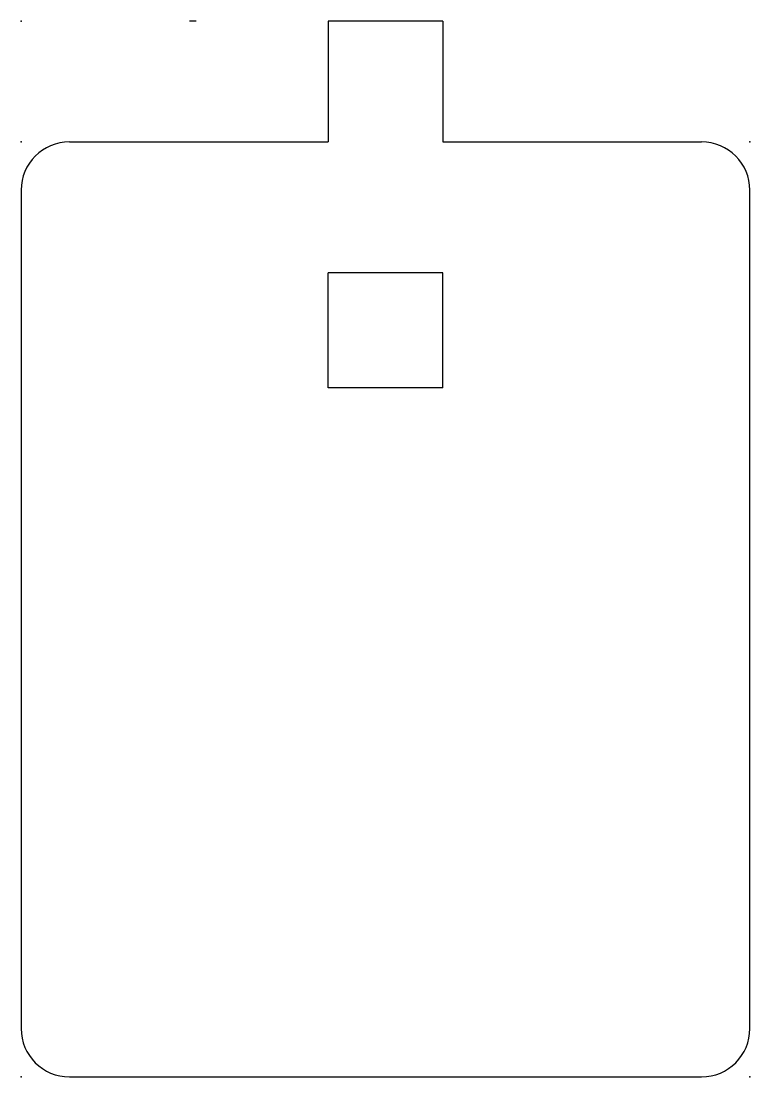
# Model space of a CAD drawing. Header units: centimetres. Extents: x 0 to 6.04, y 0 to 8.74.
import ezdxf

# ---------------------------------------------------------------- set-up
doc = ezdxf.new("R2010")
doc.units = ezdxf.units.CM
doc.header["$MEASUREMENT"] = 0
doc.layers.add('a_card v4_Sketch1', color=7, linetype='Continuous')

msp = doc.modelspace()

# ---------------------------------------------------------------- linework, layer by layer
at = {"layer": 'a_card v4_Sketch1'}
for p, q in [((1.4497, 8.739), (1.3935, 8.739)), ((2.5425, 8.739), (2.5425, 7.739)), ((3.4925, 8.739), (2.5425, 8.739)), ((3.4925, 8.739), (3.4925, 7.739)), ((0.4, 7.739), (2.5425, 7.739)), ((3.4925, 7.739), (5.635, 7.739)), ((0, 7.339), (0, 0.4)), ((6.035, 0.4), (6.035, 7.339)), ((2.5425, 6.1794), (2.5425, 6.6544)), ((3.4925, 6.6544), (2.5425, 6.6544)), ((3.4925, 6.1794), (3.4925, 6.6544)), ((2.5425, 5.7044), (2.5425, 6.1794)), ((3.4925, 5.7044), (3.4925, 6.1794)), ((3.4925, 5.7044), (2.5425, 5.7044)), ((0.4, 0), (5.635, 0))]:
    msp.add_line(p, q, dxfattribs=at)
for centre, start, end in [((0.4, 7.339), 90, 180), ((5.635, 7.339), 0, 90), ((0.4, 0.4), 180, 270), ((5.635, 0.4), 270, 0)]:
    msp.add_arc(centre, 0.4, start, end, dxfattribs=at)
for p in [(0, 8.739), (0, 7.739), (6.035, 7.739), (0, 0), (0, 0), (6.035, 0)]:
    msp.add_point(p, dxfattribs=at)

doc.saveas('drawing.dxf')
